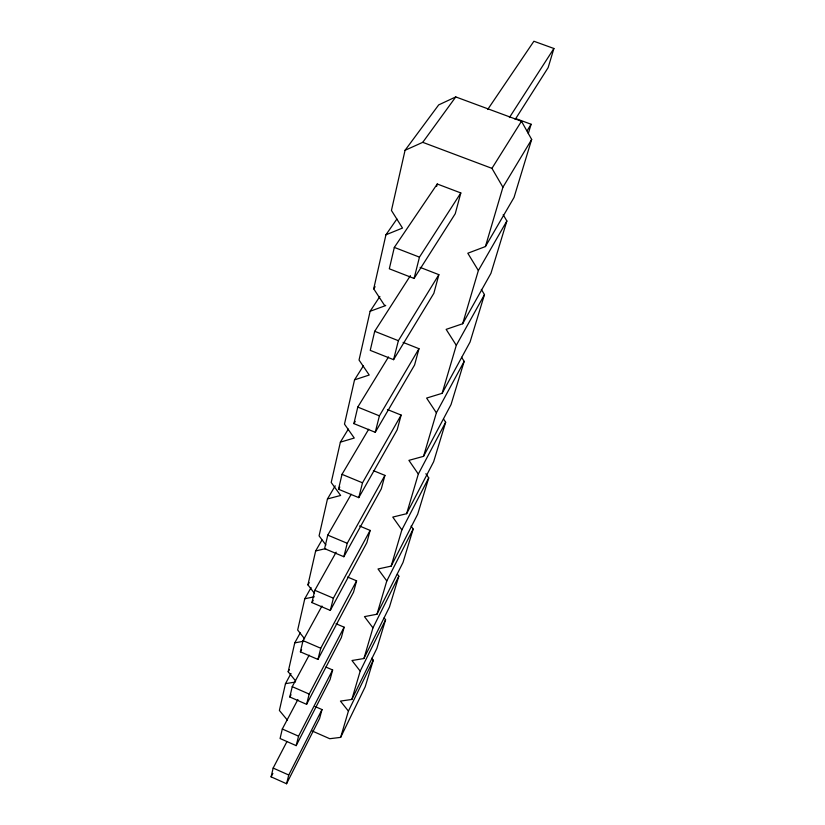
<?xml version="1.0" encoding="UTF-8"?>
<svg xmlns="http://www.w3.org/2000/svg" width="825" height="825" viewBox="0 0 825 825"><rect width="100%" height="100%" fill="white"/><g stroke="black" fill="none" stroke-linecap="round" stroke-linejoin="round"><path stroke-width="1.24" d="M325.896 544.974L319.079 535.858L327.463 498.95L340.642 495.464L331.207 482.481L340.374 442.148L354.265 438.034L344.479 424.122L354.533 379.861L369.218 375.024L359.04 360.04L370.126 311.272L385.698 305.57L384.316 305.023L373.715 288.832L385.935 234.795L396.897 219.017M312.077 730.94L329.742 738.715L340.653 737.375L348.408 711.098L340.436 701.095L351.842 699.456L360.195 671.117L351.976 660.516L363.907 658.536L372.952 627.866L364.464 616.626L376.973 614.233L386.791 580.955L378.015 568.982L391.163 566.125L401.858 529.877L392.772 517.089L406.632 513.697L418.316 474.066L408.901 460.36L423.545 456.338L436.384 412.82L426.618 398.073L442.138 393.319L456.297 345.314L446.15 329.371L462.66 323.751L478.356 270.528L467.806 253.234L485.42 246.562L514.027 197.484L531.671 139.446L521.472 121.254L455.771 96.927L438.694 104.888L405.054 150.294L391.442 210.468L402.497 228.061L385.935 234.795M290.998 673.499L285.481 683.647L279.386 710.459L287.337 720.06M295.649 680.986L288.183 671.767L294.752 642.861L300.279 632.868M311.077 587.606L304.776 598.764L297.67 630.032L304.611 638.818M314.521 593.423L307.931 584.873L315.645 550.956L321.956 540.014M410.407 275.632L374.705 331.299L370.239 350.367L393.577 359.669L433.857 293.308L438.869 274.663L420.1 267.372M394.319 247.397L389.317 268.795L414.078 278.448L455.245 213.727L460.824 192.947L437.25 183.996L394.319 247.397L419.461 257.142L460.824 192.947M315.088 706.54L321.998 709.562L319.605 718.482L286.553 783.75L271.095 776.851L273.157 768.065L286.822 741.819M297.897 699.528L282.305 729.011L280.077 738.519L296.175 745.635L330.052 679.594L332.64 669.972L325.968 667.085M336.033 623.731L344.128 627.196L341.333 637.601L306.591 704.333L289.812 696.991L292.236 686.668L309.169 655.153M347.573 577.026L356.596 580.831L353.554 592.133L317.924 659.423L300.393 651.843L303.033 640.602L321.967 606.024M359.535 525.999L370.136 530.413L366.836 542.716L330.299 610.417L311.943 602.59L314.83 590.288L336.157 552.183M351.213 494.278L327.762 535.116L324.596 548.625L343.85 556.731L381.315 488.833L384.924 475.386L373.364 470.632M387.43 409.54L401.136 415.078L397.165 429.835L358.762 497.64L338.508 489.246L342.004 474.344L368.692 429.237M403.085 342.385L418.976 348.697L414.593 364.97L375.251 432.3L353.894 423.617L357.772 407.086L388.513 356.936M436.631 186.45L437.25 183.996M286.553 783.75L288.76 775.015L321.998 709.562M296.175 745.635L298.557 736.178L332.64 669.972M306.591 704.333L309.189 694.072L344.128 627.196M317.924 659.423L320.75 648.244L356.596 580.831M330.299 610.417L333.382 598.187L370.136 530.413M343.85 556.731L347.243 543.283L384.924 475.386M358.762 497.64L362.505 482.811L401.136 415.078M375.251 432.3L379.407 415.852L418.976 348.697M393.577 359.669L398.372 340.694L438.869 274.663M414.078 278.448L419.461 257.142M485.42 246.562L502.92 187.234L531.671 139.446M528.299 133.568L531.104 124.255L515.615 118.522M487.688 109.488L533.899 41.25L553.905 48.489L548.14 67.629L515.182 119.47M371.776 658.216L373.282 660.196L365.186 686.812L340.653 737.375M384.161 617.873L385.584 619.771L376.87 648.409L351.842 699.456M397.372 574.169L398.836 576.18L389.441 607.076L363.907 658.536M411.097 526.103L413.17 529.042L403.012 562.475L376.973 614.233M425.875 473.725L428.732 477.902L417.698 514.181L391.163 566.125M443.623 419.131L445.665 422.225L433.641 461.742L406.632 513.697M461.557 357.266L464.176 361.371L451.028 404.59L423.545 456.338M481.326 289.441L484.481 294.597L470.054 342.055L442.138 393.319M503.188 214.717L506.87 220.997L490.947 273.333L462.66 323.751M348.408 711.098L373.282 660.196M360.195 671.117L385.584 619.771M372.952 627.866L398.836 576.18M386.791 580.955L413.17 529.042M401.858 529.877L428.732 477.902M271.095 776.851L272.869 773.438M418.316 474.066L445.665 422.225M289.812 696.991L291.019 694.743M436.384 412.82L464.176 361.371M300.393 651.843L301.61 649.615M288.183 671.767L289.42 669.508M456.297 345.314L484.481 294.597M311.943 602.59L313.191 600.342M307.931 584.873L309.2 582.636M478.356 270.528L506.87 220.997M338.508 489.246L339.807 487.049M327.463 498.95L335.228 485.822M353.894 423.617L355.224 421.431M340.374 442.148L348.336 429.082M527.092 130.793L531.104 124.255M502.92 187.234L491.948 168.352L521.472 121.254M354.533 379.861L363.371 365.867M509.417 117.542L553.905 48.489M370.126 311.272L379.882 296.453M373.715 288.832L375.117 286.729M405.054 150.294L422.751 142.333L455.771 96.927M315.645 550.956L325.658 548.604M304.776 598.764L314.325 596.774M294.752 642.861L303.621 641.231M285.481 683.647L295.185 682.1M422.751 142.333L491.948 168.352M374.705 331.299L398.372 340.694M357.772 407.086L379.407 415.852M342.004 474.344L362.505 482.811M327.762 535.116L347.243 543.283M314.83 590.288L333.382 598.187M303.033 640.602L320.75 648.244M292.236 686.668L309.189 694.072M282.305 729.011L298.557 736.178M273.157 768.065L288.76 775.015"/></g></svg>
